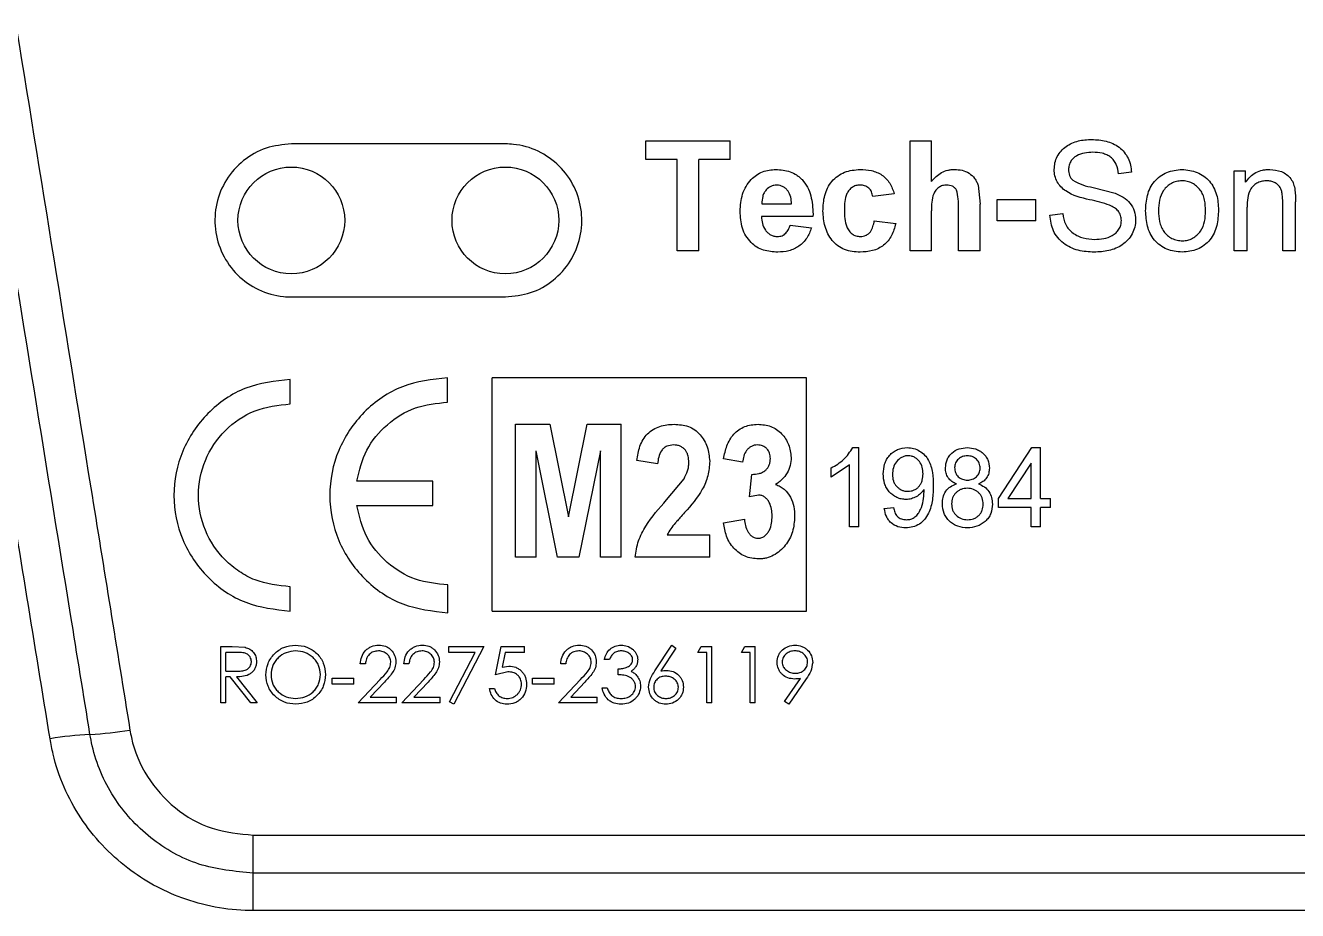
# Model space of a CAD drawing. Extents: x 75 to 2075, y 25 to 1460.
# Drawn here: x 570.6 to 630, y 860.8 to 902.1 of the extents above; entities that cross this region are included whole.
import ezdxf

# ---------------------------------------------------------------- set-up
doc = ezdxf.new("R2010")
doc.units = 0
doc.header["$LTSCALE"] = 5
doc.linetypes.add('SLD-KATı', pattern=[0])
doc.layers.get('0').update_dxf_attribs({"linetype": 'CONTINUOUS'})

msp = doc.modelspace()

# ---------------------------------------------------------------- linework, layer by layer
at = {"color": 7, "linetype": 'SLD-KATı'}
for p, q in [((592.996, 896.574), (582.996, 896.574)), ((599.558, 896.716), (603.494, 896.716)), ((599.558, 895.849), (599.558, 896.716)), ((603.494, 895.849), (603.494, 896.716)), ((611.899, 896.716), (612.9, 896.716)), ((611.899, 891.587), (611.899, 896.716)), ((612.9, 894.825), (612.9, 896.716)), ((601.025, 895.849), (599.558, 895.849)), ((601.025, 891.587), (601.025, 895.849)), ((603.494, 895.849), (602.026, 895.849)), ((602.026, 891.587), (602.026, 895.849)), ((622.239, 895.25), (621.639, 895.183)), ((627.042, 895.316), (627.576, 895.316)), ((627.042, 891.587), (627.042, 895.316)), ((627.576, 894.783), (627.576, 895.316)), ((615.079, 894.645), (615.168, 893.764)), ((620.458, 894.538), (621.486, 894.272)), ((611.165, 894.25), (610.164, 894.117)), ((615.968, 893.984), (617.769, 893.984)), ((615.968, 892.985), (615.968, 893.984)), ((617.769, 892.985), (617.769, 893.984)), ((629.31, 891.587), (629.31, 893.853)), ((629.911, 891.587), (629.911, 893.87)), ((604.978, 893.784), (606.362, 893.784)), ((607.367, 893.295), (607.363, 893.185)), ((612.9, 891.587), (612.9, 893.457)), ((614.167, 891.587), (614.167, 893.559)), ((615.168, 891.587), (615.168, 893.764)), ((618.436, 893.251), (619.037, 893.318)), ((627.642, 891.587), (627.642, 893.622)), ((607.363, 893.185), (604.961, 893.185)), ((606.295, 892.785), (607.296, 892.652)), ((610.231, 892.985), (611.232, 892.852)), ((617.769, 892.985), (615.968, 892.985)), ((602.026, 891.587), (601.025, 891.587)), ((612.9, 891.587), (611.899, 891.587)), ((615.168, 891.587), (614.167, 891.587)), ((627.642, 891.587), (627.042, 891.587)), ((629.911, 891.587), (629.31, 891.587)), ((582.996, 889.431), (592.996, 889.431)), ((582.942, 884.437), (582.942, 885.576)), ((590.298, 884.52), (590.298, 885.659)), ((607.055, 885.659), (592.374, 885.659)), ((592.374, 874.769), (592.374, 885.659)), ((607.055, 874.769), (607.055, 885.659)), ((593.466, 883.489), (595.075, 883.489)), ((593.466, 877.281), (593.466, 883.489)), ((595.075, 883.489), (595.937, 879.172)), ((595.937, 879.172), (596.815, 883.489)), ((596.815, 883.489), (598.408, 883.489)), ((598.408, 877.281), (598.408, 883.489)), ((595.433, 877.281), (594.438, 882.247)), ((594.438, 877.281), (594.438, 882.247)), ((597.436, 882.247), (596.422, 877.281)), ((597.436, 877.281), (597.436, 882.247)), ((609.227, 882.397), (609.505, 882.397)), ((609.505, 878.698), (609.505, 882.397)), ((616.033, 880.026), (617.595, 882.397)), ((617.595, 882.397), (617.987, 882.397)), ((617.987, 880.026), (617.987, 882.397)), ((600.109, 881.634), (599.137, 881.795)), ((604.078, 881.714), (603.187, 881.876)), ((609.076, 881.591), (608.219, 881.022)), ((608.219, 881.022), (608.219, 881.449)), ((609.076, 878.698), (609.076, 881.591)), ((617.558, 881.676), (616.472, 880.026)), ((617.558, 880.026), (617.558, 881.676)), ((589.613, 880.827), (586.053, 880.827)), ((589.613, 879.69), (589.613, 880.827)), ((600.526, 879.953), (601.34, 880.943)), ((604.402, 880.093), (604.508, 881.15)), ((604.817, 880.182), (604.402, 880.093)), ((612.553, 880.352), (612.553, 880.442)), ((586.051, 879.69), (589.613, 879.69)), ((610.697, 879.551), (611.125, 879.599)), ((616.033, 879.599), (616.033, 880.026)), ((617.558, 879.599), (616.033, 879.599)), ((616.472, 880.026), (617.558, 880.026)), ((617.558, 878.698), (617.558, 879.599)), ((617.987, 880.026), (618.463, 880.026)), ((618.463, 879.599), (617.987, 879.599)), ((617.987, 878.698), (617.987, 879.599)), ((618.463, 879.599), (618.463, 880.026)), ((603.187, 878.893), (604.159, 879.054)), ((609.505, 878.698), (609.076, 878.698)), ((617.987, 878.698), (617.558, 878.698)), ((600.55, 878.328), (602.539, 878.328)), ((602.539, 877.281), (602.539, 878.328)), ((594.438, 877.281), (593.466, 877.281)), ((596.422, 877.281), (595.433, 877.281)), ((598.408, 877.281), (597.436, 877.281)), ((602.539, 877.281), (599.056, 877.281)), ((590.312, 874.687), (590.309, 875.987)), ((582.942, 874.769), (582.942, 875.905)), ((592.374, 874.769), (607.055, 874.769)), ((579.706, 873.111), (580.235, 873.111)), ((579.706, 870.485), (579.706, 873.111)), ((580.235, 873.111), (580.835, 873.075)), ((590.357, 873.111), (591.985, 873.111)), ((590.357, 872.841), (590.357, 873.111)), ((591.985, 873.111), (590.594, 870.418)), ((592.528, 871.798), (592.799, 873.111)), ((592.799, 873.111), (593.885, 873.111)), ((593.885, 872.841), (593.885, 873.111)), ((599.981, 871.98), (600.771, 873.178)), ((600.953, 873.036), (600.254, 871.974)), ((600.771, 873.178), (600.953, 873.036)), ((601.992, 872.841), (602.147, 873.111)), ((602.147, 873.111), (602.636, 873.111)), ((602.636, 870.485), (602.636, 873.111)), ((604.027, 872.841), (604.182, 873.111)), ((604.182, 873.111), (604.672, 873.111)), ((604.672, 870.485), (604.672, 873.111)), ((579.943, 871.966), (579.943, 872.841)), ((580.439, 872.841), (579.943, 872.841)), ((591.583, 872.841), (590.357, 872.841)), ((590.389, 870.53), (591.583, 872.841)), ((592.985, 872.841), (592.842, 872.151)), ((593.885, 872.841), (592.985, 872.841)), ((597.853, 872.505), (597.616, 872.505)), ((602.399, 872.841), (601.992, 872.841)), ((602.399, 870.485), (602.399, 872.841)), ((604.434, 872.841), (604.027, 872.841)), ((604.434, 870.485), (604.434, 872.841)), ((579.943, 871.966), (580.428, 871.962)), ((586.456, 872.303), (586.219, 872.303)), ((588.491, 872.303), (588.254, 872.303)), ((593.111, 871.932), (592.528, 871.798)), ((592.842, 872.151), (593.154, 872.202)), ((595.818, 872.303), (595.581, 872.303)), ((598.26, 871.798), (598.26, 872.067)), ((579.943, 870.485), (579.943, 871.697)), ((580.136, 871.697), (579.943, 871.697)), ((581.108, 870.485), (580.136, 871.697)), ((580.43, 871.697), (581.402, 870.485)), ((584.896, 871.629), (585.913, 871.629)), ((584.896, 871.36), (584.896, 871.629)), ((585.913, 871.36), (584.896, 871.36)), ((585.913, 871.36), (585.913, 871.629)), ((586.117, 870.485), (587.143, 871.572)), ((587.345, 871.455), (586.683, 870.754)), ((588.152, 870.485), (589.178, 871.572)), ((589.381, 871.455), (588.719, 870.754)), ((594.258, 871.629), (595.275, 871.629)), ((594.258, 871.36), (594.258, 871.629)), ((595.275, 871.36), (594.258, 871.36)), ((595.275, 871.36), (595.275, 871.629)), ((595.479, 870.485), (596.505, 871.572)), ((596.708, 871.455), (596.046, 870.754)), ((606.042, 870.549), (606.778, 871.616)), ((607.047, 871.6), (606.232, 870.418)), ((586.683, 870.754), (587.915, 870.754)), ((587.915, 870.485), (587.915, 870.754)), ((588.719, 870.754), (589.95, 870.754)), ((589.95, 870.485), (589.95, 870.754)), ((592.256, 871.158), (592.494, 871.158)), ((596.046, 870.754), (597.277, 870.754)), ((597.277, 870.485), (597.277, 870.754)), ((597.514, 871.192), (597.752, 871.192)), ((579.943, 870.485), (579.706, 870.485)), ((581.402, 870.485), (581.108, 870.485)), ((587.915, 870.485), (586.117, 870.485)), ((589.95, 870.485), (588.152, 870.485)), ((590.594, 870.418), (590.389, 870.53)), ((597.277, 870.485), (595.479, 870.485)), ((602.636, 870.485), (602.399, 870.485)), ((604.672, 870.485), (604.434, 870.485)), ((606.232, 870.418), (606.042, 870.549)), ((581.219, 864.307), (651.915, 864.307)), ((581.219, 862.531), (581.219, 864.307)), ((581.219, 860.789), (581.219, 862.531)), ((651.915, 862.531), (581.219, 862.531)), ((651.915, 860.789), (581.219, 860.789))]:
    msp.add_line(p, q, dxfattribs=at)
for centre in [(582.996, 893.002), (592.996, 893.002)]:
    msp.add_circle(centre, 2.493, dxfattribs=at)
for centre, radius, start, end in [((574.439, 852.306), 16.723, 92.90885, 99.34157), ((572.669, 885.942), 16.959, 273.11259, 279.45771)]:
    msp.add_arc(centre, radius, start, end, dxfattribs=at)
for points, knots in [([(562.053, 952.071), (562.75, 947.763), (564.145, 939.139), (566.772, 922.896), (569.939, 903.323), (573.012, 884.322), (574.847, 872.981), (575.456, 869.214)], [0, 0, 0, 0, 0.156572, 0.313392, 0.587524, 0.862996, 1, 1, 1, 1]), ([(573.59, 869.008), (573.288, 870.874), (571.775, 880.205), (569.518, 894.123), (566.826, 910.727), (564.613, 924.38), (562.397, 938.048), (560.924, 947.137), (560.187, 951.682)], [0, 0, 0, 0, 0.0680479, 0.3403925, 0.5047147, 0.6690369, 0.8345185, 1, 1, 1, 1]), ([(571.724, 868.808), (571.005, 873.233), (569.082, 885.065), (566.843, 898.844), (564.209, 915.058), (561.664, 930.723), (559.435, 944.44), (558.321, 951.298)], [0, 0, 0, 0, 0.161647, 0.432271, 0.49989, 0.749945, 1, 1, 1, 1]), ([(618.637, 895.377), (618.642, 895.482), (618.654, 895.692), (618.764, 895.992), (618.948, 896.25), (619.262, 896.531), (619.756, 896.75), (620.176, 896.771), (620.387, 896.782)], [0, 0, 0, 0, 0.125163, 0.250239, 0.375311, 0.500479, 0.749793, 1, 1, 1, 1]), ([(620.387, 896.782), (620.612, 896.769), (621.061, 896.743), (621.587, 896.502), (621.916, 896.194), (622.098, 895.908), (622.21, 895.586), (622.229, 895.362), (622.239, 895.25)], [0, 0, 0, 0, 0.250133, 0.499415, 0.624538, 0.748961, 0.87475, 1, 1, 1, 1]), ([(582.996, 896.574), (582.594, 896.534), (581.792, 896.455), (580.724, 895.841), (579.911, 894.936), (579.446, 893.805), (579.38, 892.585), (579.722, 891.41), (580.435, 890.414), (581.437, 889.715), (582.347, 889.452), (582.871, 889.435), (582.996, 889.431)], [0, 0, 0, 0, 0.107192, 0.214379, 0.321614, 0.42896, 0.536452, 0.644067, 0.751708, 0.859236, 0.966544, 1, 1, 1, 1]), ([(592.996, 889.431), (593.397, 889.47), (594.198, 889.549), (595.266, 890.162), (596.079, 891.067), (596.545, 892.197), (596.612, 893.418), (596.269, 894.594), (595.557, 895.589), (594.556, 896.289), (593.646, 896.553), (593.121, 896.57), (592.996, 896.574)], [0, 0, 0, 0, 0.107104, 0.214201, 0.321424, 0.428877, 0.536492, 0.64413, 0.751674, 0.859074, 0.966344, 1, 1, 1, 1]), ([(620.44, 896.183), (620.31, 896.178), (620.05, 896.168), (619.732, 896.063), (619.521, 895.908), (619.396, 895.756), (619.316, 895.577), (619.308, 895.447), (619.304, 895.382)], [0, 0, 0, 0, 0.25035, 0.499926, 0.629628, 0.750053, 0.874991, 1, 1, 1, 1]), ([(621.639, 895.183), (621.615, 895.328), (621.58, 895.549), (621.43, 895.803), (621.278, 895.958), (621.089, 896.068), (620.81, 896.165), (620.587, 896.176), (620.44, 896.183)], [0, 0, 0, 0, 0.249649, 0.377908, 0.499676, 0.618634, 0.749899, 1, 1, 1, 1]), ([(604.484, 894.913), (604.561, 894.986), (604.716, 895.132), (605.096, 895.336), (605.417, 895.364), (605.63, 895.383)], [0, 0, 0, 0, 0.250539, 0.501016, 1, 1, 1, 1]), ([(605.63, 895.383), (605.857, 895.366), (606.199, 895.341), (606.555, 895.16), (606.737, 895.027), (606.816, 894.946), (606.856, 894.906)], [0, 0, 0, 0, 0.499041, 0.749298, 0.874616, 1, 1, 1, 1]), ([(607.83, 893.441), (607.843, 893.688), (607.862, 894.058), (608.036, 894.522), (608.239, 894.834), (608.514, 895.084), (608.947, 895.33), (609.319, 895.362), (609.567, 895.383)], [0, 0, 0, 0, 0.250145, 0.375356, 0.500469, 0.625592, 0.750724, 1, 1, 1, 1]), ([(609.567, 895.383), (609.745, 895.374), (610.1, 895.356), (610.521, 895.185), (610.794, 894.955), (611.013, 894.672), (611.105, 894.418), (611.165, 894.25)], [0, 0, 0, 0, 0.250237, 0.49971, 0.622007, 0.750033, 1, 1, 1, 1]), ([(612.9, 894.825), (613.045, 894.979), (613.262, 895.21), (613.61, 895.34), (613.816, 895.378), (613.921, 895.381), (613.973, 895.383)], [0, 0, 0, 0, 0.498644, 0.749054, 0.874492, 1, 1, 1, 1]), ([(613.973, 895.383), (614.093, 895.377), (614.331, 895.364), (614.667, 895.222), (614.888, 895.014), (615.014, 894.812), (615.058, 894.701), (615.079, 894.645)], [0, 0, 0, 0, 0.25031, 0.49997, 0.749385, 0.874641, 1, 1, 1, 1]), ([(620.289, 893.967), (619.896, 894.06), (619.402, 894.177), (618.945, 894.563), (618.767, 894.803), (618.676, 895.033), (618.641, 895.228), (618.638, 895.327), (618.637, 895.377)], [0, 0, 0, 0, 0.499166, 0.627052, 0.749535, 0.874605, 0.937284, 1, 1, 1, 1]), ([(619.304, 895.382), (619.31, 895.287), (619.321, 895.146), (619.407, 894.975), (619.473, 894.908), (619.506, 894.874)], [0, 0, 0, 0, 0.499274, 0.749718, 1, 1, 1, 1]), ([(622.906, 893.451), (622.918, 893.694), (622.937, 894.063), (623.106, 894.522), (623.307, 894.829), (623.573, 895.075), (623.996, 895.325), (624.363, 895.36), (624.607, 895.383)], [0, 0, 0, 0, 0.25018, 0.37906, 0.500537, 0.625585, 0.750869, 1, 1, 1, 1]), ([(624.607, 895.383), (624.848, 895.36), (625.209, 895.325), (625.626, 895.079), (625.892, 894.841), (626.097, 894.543), (626.274, 894.094), (626.295, 893.73), (626.308, 893.49)], [0, 0, 0, 0, 0.249137, 0.373428, 0.499543, 0.620608, 0.749933, 1, 1, 1, 1]), ([(627.576, 894.783), (627.642, 894.873), (627.773, 895.053), (628.049, 895.25), (628.314, 895.343), (628.533, 895.378), (628.645, 895.381), (628.7, 895.383)], [0, 0, 0, 0, 0.250012, 0.499789, 0.74955, 0.874741, 1, 1, 1, 1]), ([(628.7, 895.383), (628.888, 895.364), (629.169, 895.337), (629.499, 895.154), (629.701, 894.956), (629.826, 894.702), (629.906, 894.336), (629.909, 894.056), (629.911, 893.87)], [0, 0, 0, 0, 0.249221, 0.374884, 0.499171, 0.624164, 0.749348, 1, 1, 1, 1]), ([(603.96, 893.43), (603.979, 893.7), (604.007, 894.104), (604.227, 894.602), (604.398, 894.81), (604.484, 894.913)], [0, 0, 0, 0, 0.499443, 0.749747, 1, 1, 1, 1]), ([(605.178, 894.424), (605.143, 894.379), (605.073, 894.288), (604.992, 894.071), (604.984, 893.899), (604.978, 893.784)], [0, 0, 0, 0, 0.250095, 0.5003671, 1, 1, 1, 1]), ([(605.672, 894.65), (605.626, 894.647), (605.533, 894.642), (605.352, 894.585), (605.247, 894.488), (605.178, 894.424)], [0, 0, 0, 0, 0.246633, 0.501211, 1, 1, 1, 1]), ([(606.362, 893.784), (606.355, 893.887), (606.34, 894.092), (606.239, 894.337), (606.099, 894.49), (605.973, 894.581), (605.827, 894.641), (605.724, 894.647), (605.672, 894.65)], [0, 0, 0, 0, 0.250292, 0.499567, 0.624696, 0.749828, 0.87481, 1, 1, 1, 1]), ([(606.856, 894.906), (606.945, 894.793), (607.124, 894.565), (607.327, 894.017), (607.351, 893.584), (607.367, 893.295)], [0, 0, 0, 0, 0.249954, 0.500121, 1, 1, 1, 1]), ([(609.559, 894.65), (609.495, 894.646), (609.367, 894.637), (609.19, 894.554), (609.047, 894.423), (608.913, 894.203), (608.841, 893.887), (608.834, 893.633), (608.83, 893.505)], [0, 0, 0, 0, 0.124995, 0.249801, 0.374756, 0.499693, 0.749473, 1, 1, 1, 1]), ([(610.164, 894.117), (610.148, 894.19), (610.114, 894.334), (610.006, 894.492), (609.885, 894.579), (609.747, 894.639), (609.634, 894.646), (609.559, 894.65)], [0, 0, 0, 0, 0.250264, 0.499562, 0.62133, 0.749983, 1, 1, 1, 1]), ([(613.618, 894.65), (613.552, 894.646), (613.419, 894.638), (613.235, 894.554), (613.089, 894.417), (612.905, 894.062), (612.902, 893.726), (612.9, 893.457)], [0, 0, 0, 0, 0.125206, 0.250145, 0.376209, 0.500303, 1, 1, 1, 1]), ([(614.071, 894.418), (614.046, 894.455), (613.996, 894.53), (613.88, 894.604), (613.751, 894.645), (613.662, 894.648), (613.618, 894.65)], [0, 0, 0, 0, 0.250046, 0.49976, 0.75252, 1, 1, 1, 1]), ([(614.167, 893.559), (614.169, 893.708), (614.172, 893.998), (614.104, 894.281), (614.071, 894.418)], [0, 0, 0, 0, 0.512753, 1, 1, 1, 1]), ([(619.506, 894.874), (619.656, 894.795), (619.957, 894.637), (620.29, 894.571), (620.458, 894.538)], [0, 0, 0, 0, 0.4984774, 1, 1, 1, 1]), ([(624.59, 894.85), (624.507, 894.845), (624.341, 894.834), (624.106, 894.742), (623.904, 894.595), (623.681, 894.348), (623.528, 893.949), (623.513, 893.619), (623.506, 893.453)], [0, 0, 0, 0, 0.125118, 0.250203, 0.375316, 0.500444, 0.749641, 1, 1, 1, 1]), ([(625.708, 893.453), (625.701, 893.622), (625.69, 893.879), (625.588, 894.202), (625.466, 894.424), (625.295, 894.607), (625.084, 894.749), (624.883, 894.818), (624.717, 894.847), (624.633, 894.849), (624.59, 894.85)], [0, 0, 0, 0, 0.249973, 0.381133, 0.49997, 0.624501, 0.749913, 0.874817, 0.937396, 1, 1, 1, 1]), ([(628.579, 894.85), (628.506, 894.846), (628.359, 894.839), (628.146, 894.77), (627.96, 894.648), (627.764, 894.424), (627.657, 894.061), (627.647, 893.768), (627.642, 893.622)], [0, 0, 0, 0, 0.125217, 0.250281, 0.375252, 0.500173, 0.749456, 1, 1, 1, 1]), ([(629.31, 893.853), (629.308, 893.971), (629.305, 894.154), (629.26, 894.387), (629.189, 894.551), (629.077, 894.684), (628.928, 894.782), (628.758, 894.841), (628.639, 894.847), (628.579, 894.85)], [0, 0, 0, 0, 0.250351, 0.386456, 0.500284, 0.625042, 0.748702, 0.874829, 1, 1, 1, 1]), ([(621.772, 892.997), (621.766, 893.078), (621.753, 893.239), (621.631, 893.451), (621.447, 893.611), (621.004, 893.813), (620.605, 893.899), (620.289, 893.967)], [0, 0, 0, 0, 0.124774, 0.249251, 0.367243, 0.499132, 1, 1, 1, 1]), ([(621.486, 894.272), (621.614, 894.215), (621.869, 894.102), (622.187, 893.823), (622.406, 893.453), (622.428, 893.174), (622.439, 893.034)], [0, 0, 0, 0, 0.250509, 0.500569, 0.750067, 1, 1, 1, 1]), ([(604.476, 891.968), (604.39, 892.069), (604.217, 892.271), (604.005, 892.766), (603.978, 893.165), (603.96, 893.43)], [0, 0, 0, 0, 0.250195, 0.500443, 1, 1, 1, 1]), ([(609.564, 891.52), (609.318, 891.537), (608.949, 891.564), (608.514, 891.802), (608.17, 892.15), (607.883, 892.709), (607.847, 893.197), (607.83, 893.441)], [0, 0, 0, 0, 0.249687, 0.374632, 0.500037, 0.749797, 1, 1, 1, 1]), ([(608.83, 893.505), (608.836, 893.226), (608.844, 892.877), (609.04, 892.511), (609.187, 892.365), (609.371, 892.267), (609.509, 892.257), (609.578, 892.252)], [0, 0, 0, 0, 0.499515, 0.626873, 0.749913, 0.874842, 1, 1, 1, 1]), ([(620.498, 891.52), (620.246, 891.534), (619.741, 891.562), (619.152, 891.842), (618.788, 892.192), (618.511, 892.621), (618.466, 892.998), (618.436, 893.251)], [0, 0, 0, 0, 0.250466, 0.500009, 0.62733, 0.750603, 1, 1, 1, 1]), ([(619.037, 893.318), (619.066, 893.142), (619.11, 892.88), (619.307, 892.58), (619.574, 892.346), (619.989, 892.155), (620.343, 892.131), (620.52, 892.119)], [0, 0, 0, 0, 0.249878, 0.37137, 0.500103, 0.749832, 1, 1, 1, 1]), ([(624.607, 891.52), (624.363, 891.543), (623.996, 891.578), (623.576, 891.832), (623.307, 892.078), (623.107, 892.386), (622.938, 892.843), (622.919, 893.208), (622.906, 893.451)], [0, 0, 0, 0, 0.249107, 0.374291, 0.499489, 0.624618, 0.749825, 1, 1, 1, 1]), ([(623.506, 893.453), (623.513, 893.284), (623.524, 893.026), (623.625, 892.703), (623.747, 892.48), (623.919, 892.298), (624.128, 892.155), (624.37, 892.067), (624.539, 892.058), (624.624, 892.053)], [0, 0, 0, 0, 0.250025, 0.381627, 0.500111, 0.624365, 0.75019, 0.874203, 1, 1, 1, 1]), ([(626.308, 893.49), (626.297, 893.243), (626.279, 892.873), (626.118, 892.406), (625.924, 892.088), (625.653, 891.835), (625.227, 891.578), (624.855, 891.543), (624.607, 891.52)], [0, 0, 0, 0, 0.250262, 0.375492, 0.500608, 0.625758, 0.750901, 1, 1, 1, 1]), ([(624.624, 892.053), (624.707, 892.058), (624.873, 892.069), (625.107, 892.164), (625.31, 892.31), (625.533, 892.558), (625.686, 892.957), (625.701, 893.287), (625.708, 893.453)], [0, 0, 0, 0, 0.1250936, 0.2501227, 0.3752637, 0.5004174, 0.7496806, 1, 1, 1, 1]), ([(604.961, 893.185), (604.968, 893.074), (604.983, 892.852), (605.098, 892.591), (605.247, 892.426), (605.382, 892.325), (605.514, 892.276), (605.624, 892.255), (605.68, 892.253), (605.707, 892.252)], [0, 0, 0, 0, 0.250173, 0.499379, 0.622667, 0.749686, 0.874683, 0.937341, 1, 1, 1, 1]), ([(605.707, 892.252), (605.78, 892.258), (605.887, 892.267), (606.016, 892.335), (606.127, 892.427), (606.23, 892.58), (606.273, 892.717), (606.295, 892.785)], [0, 0, 0, 0, 0.249479, 0.371135, 0.499785, 0.749478, 1, 1, 1, 1]), ([(607.296, 892.652), (607.231, 892.489), (607.101, 892.164), (606.729, 891.778), (606.243, 891.553), (605.893, 891.531), (605.718, 891.52)], [0, 0, 0, 0, 0.250332, 0.499864, 0.749676, 1, 1, 1, 1]), ([(611.232, 892.852), (611.179, 892.663), (611.1, 892.377), (610.882, 892.049), (610.674, 891.843), (610.426, 891.687), (610.057, 891.547), (609.76, 891.531), (609.564, 891.52)], [0, 0, 0, 0, 0.249824, 0.377175, 0.499988, 0.622196, 0.750155, 1, 1, 1, 1]), ([(609.578, 892.252), (609.669, 892.262), (609.806, 892.276), (609.961, 892.374), (610.085, 892.505), (610.175, 892.718), (610.212, 892.894), (610.231, 892.985)], [0, 0, 0, 0, 0.249071, 0.374175, 0.499304, 0.743246, 1, 1, 1, 1]), ([(622.439, 893.034), (622.431, 892.919), (622.416, 892.689), (622.283, 892.367), (622.083, 892.085), (621.734, 891.781), (621.188, 891.554), (620.728, 891.531), (620.498, 891.52)], [0, 0, 0, 0, 0.125117, 0.250174, 0.37383, 0.500455, 0.74977, 1, 1, 1, 1]), ([(620.52, 892.119), (620.663, 892.125), (620.948, 892.136), (621.294, 892.253), (621.527, 892.421), (621.668, 892.584), (621.757, 892.783), (621.767, 892.926), (621.772, 892.997)], [0, 0, 0, 0, 0.250368, 0.499988, 0.62511, 0.750096, 0.874984, 1, 1, 1, 1]), ([(605.718, 891.52), (605.491, 891.535), (605.151, 891.559), (604.731, 891.743), (604.561, 891.893), (604.476, 891.968)], [0, 0, 0, 0, 0.499571, 0.749818, 1, 1, 1, 1]), ([(582.942, 885.576), (582.231, 885.497), (580.808, 885.339), (579.004, 884.08), (577.795, 882.293), (577.371, 880.168), (577.795, 878.044), (579.004, 876.26), (580.809, 875.007), (582.231, 874.849), (582.942, 874.769)], [0, 0, 0, 0, 0.124927, 0.250067, 0.375051, 0.500027, 0.625004, 0.749997, 0.875106, 1, 1, 1, 1]), ([(590.298, 885.659), (589.576, 885.577), (588.132, 885.414), (586.302, 884.135), (585.077, 882.319), (584.649, 880.161), (585.083, 878.005), (586.311, 876.195), (588.148, 874.932), (589.591, 874.769), (590.312, 874.687)], [0, 0, 0, 0, 0.12494, 0.250076, 0.375073, 0.500059, 0.625051, 0.750042, 0.875018, 1, 1, 1, 1]), ([(582.942, 875.905), (582.38, 875.964), (581.535, 876.054), (580.544, 876.6), (579.678, 877.31), (578.876, 878.495), (578.544, 880.169), (578.879, 881.847), (579.833, 883.258), (581.259, 884.247), (582.381, 884.374), (582.942, 884.437)], [0, 0, 0, 0, 0.124857, 0.187684, 0.250672, 0.375465, 0.500427, 0.625342, 0.750267, 0.875275, 1, 1, 1, 1]), ([(586.053, 880.827), (586.176, 881.326), (586.42, 882.324), (587.426, 883.528), (588.759, 884.359), (589.785, 884.466), (590.298, 884.52)], [0, 0, 0, 0, 0.25, 0.499998, 0.749999, 1, 1, 1, 1]), ([(599.137, 881.795), (599.171, 882.02), (599.223, 882.362), (599.416, 882.776), (599.625, 883.047), (599.893, 883.254), (600.307, 883.451), (600.651, 883.474), (600.879, 883.489)], [0, 0, 0, 0, 0.250074, 0.380273, 0.500292, 0.62535, 0.750427, 1, 1, 1, 1]), ([(600.879, 883.489), (601.106, 883.473), (601.445, 883.448), (601.851, 883.239), (602.179, 882.934), (602.474, 882.436), (602.517, 881.988), (602.539, 881.762)], [0, 0, 0, 0, 0.249837, 0.375099, 0.500326, 0.747918, 1, 1, 1, 1]), ([(603.187, 881.876), (603.23, 882.081), (603.316, 882.49), (603.576, 882.962), (603.894, 883.239), (604.267, 883.444), (604.585, 883.471), (604.797, 883.489)], [0, 0, 0, 0, 0.250566, 0.500132, 0.624786, 0.750555, 1, 1, 1, 1]), ([(604.797, 883.489), (605.001, 883.472), (605.309, 883.446), (605.673, 883.252), (605.976, 882.982), (606.275, 882.551), (606.322, 882.145), (606.346, 881.942)], [0, 0, 0, 0, 0.249747, 0.37561, 0.500418, 0.750406, 1, 1, 1, 1]), ([(600.858, 882.521), (600.748, 882.512), (600.582, 882.498), (600.394, 882.38), (600.246, 882.218), (600.141, 881.958), (600.12, 881.742), (600.109, 881.634)], [0, 0, 0, 0, 0.249292, 0.373563, 0.499567, 0.74926, 1, 1, 1, 1]), ([(601.567, 881.7), (601.562, 881.803), (601.554, 881.959), (601.486, 882.154), (601.406, 882.285), (601.296, 882.392), (601.161, 882.469), (601.012, 882.514), (600.909, 882.519), (600.858, 882.521)], [0, 0, 0, 0, 0.249944, 0.380132, 0.49995, 0.623477, 0.749882, 0.874845, 1, 1, 1, 1]), ([(604.769, 882.521), (604.72, 882.518), (604.621, 882.512), (604.483, 882.457), (604.36, 882.374), (604.226, 882.231), (604.116, 882.005), (604.091, 881.811), (604.078, 881.714)], [0, 0, 0, 0, 0.125157, 0.250126, 0.374636, 0.500353, 0.749772, 1, 1, 1, 1]), ([(605.374, 881.888), (605.368, 881.971), (605.359, 882.094), (605.294, 882.247), (605.219, 882.345), (605.123, 882.425), (605.013, 882.483), (604.893, 882.516), (604.81, 882.519), (604.769, 882.521)], [0, 0, 0, 0, 0.249512, 0.374609, 0.499582, 0.624044, 0.749742, 0.874766, 1, 1, 1, 1]), ([(606.346, 881.942), (606.338, 881.815), (606.321, 881.56), (606.168, 881.203), (605.966, 880.953), (605.775, 880.783), (605.67, 880.711), (605.617, 880.675)], [0, 0, 0, 0, 0.249937, 0.499635, 0.749525, 0.874743, 1, 1, 1, 1]), ([(608.219, 881.449), (608.424, 881.568), (608.834, 881.806), (609.096, 882.2), (609.227, 882.397)], [0, 0, 0, 0, 0.500116, 1, 1, 1, 1]), ([(610.649, 881.169), (610.659, 881.325), (610.674, 881.559), (610.797, 881.847), (610.935, 882.038), (611.108, 882.195), (611.377, 882.357), (611.611, 882.381), (611.768, 882.397)], [0, 0, 0, 0, 0.249987, 0.376493, 0.500444, 0.627549, 0.750927, 1, 1, 1, 1]), ([(611.812, 882.018), (611.759, 882.014), (611.652, 882.007), (611.454, 881.924), (611.248, 881.749), (611.097, 881.46), (611.084, 881.248), (611.078, 881.142)], [0, 0, 0, 0, 0.1239189, 0.251627, 0.5001232, 0.7496709, 1, 1, 1, 1]), ([(611.768, 882.397), (611.869, 882.39), (612.072, 882.374), (612.353, 882.247), (612.593, 882.058), (612.829, 881.726), (612.97, 881.231), (612.979, 880.829), (612.984, 880.627)], [0, 0, 0, 0, 0.1249903, 0.250034, 0.3750387, 0.5001356, 0.7494483, 1, 1, 1, 1]), ([(612.507, 881.179), (612.501, 881.28), (612.49, 881.483), (612.374, 881.717), (612.232, 881.863), (612.106, 881.949), (611.964, 882.008), (611.863, 882.014), (611.812, 882.018)], [0, 0, 0, 0, 0.250114, 0.499274, 0.627021, 0.750357, 0.874609, 1, 1, 1, 1]), ([(613.556, 881.453), (613.567, 881.583), (613.585, 881.778), (613.718, 882.005), (613.895, 882.194), (614.184, 882.367), (614.445, 882.387), (614.576, 882.397)], [0, 0, 0, 0, 0.249552, 0.372666, 0.500323, 0.74991, 1, 1, 1, 1]), ([(614.577, 882.018), (614.501, 882.011), (614.35, 881.998), (614.185, 881.892), (614.083, 881.782), (614.004, 881.652), (613.992, 881.539), (613.984, 881.463)], [0, 0, 0, 0, 0.249953, 0.499798, 0.626934, 0.75056, 1, 1, 1, 1]), ([(614.576, 882.397), (614.708, 882.388), (614.906, 882.373), (615.146, 882.259), (615.307, 882.143), (615.44, 881.996), (615.574, 881.767), (615.592, 881.57), (615.604, 881.438)], [0, 0, 0, 0, 0.249837, 0.375095, 0.500362, 0.626906, 0.750764, 1, 1, 1, 1]), ([(615.176, 881.439), (615.168, 881.517), (615.158, 881.632), (615.081, 881.769), (614.979, 881.883), (614.811, 881.995), (614.656, 882.01), (614.577, 882.018)], [0, 0, 0, 0, 0.24971, 0.371534, 0.500404, 0.747987, 1, 1, 1, 1]), ([(601.34, 880.943), (601.402, 881.062), (601.495, 881.24), (601.558, 881.5), (601.564, 881.634), (601.567, 881.7)], [0, 0, 0, 0, 0.499612, 0.749744, 1, 1, 1, 1]), ([(602.539, 881.762), (602.522, 881.534), (602.488, 881.077), (602.125, 880.225), (601.67, 879.708), (601.367, 879.364)], [0, 0, 0, 0, 0.249908, 0.499981, 1, 1, 1, 1]), ([(604.508, 881.15), (604.621, 881.154), (604.791, 881.161), (605.007, 881.238), (605.098, 881.304), (605.144, 881.338)], [0, 0, 0, 0, 0.499624, 0.749724, 1, 1, 1, 1]), ([(605.144, 881.338), (605.181, 881.373), (605.256, 881.445), (605.325, 881.585), (605.369, 881.734), (605.372, 881.837), (605.374, 881.888)], [0, 0, 0, 0, 0.25006, 0.499825, 0.749728, 1, 1, 1, 1]), ([(614.069, 880.701), (613.995, 880.736), (613.847, 880.805), (613.672, 880.982), (613.589, 881.171), (613.559, 881.331), (613.557, 881.412), (613.556, 881.453)], [0, 0, 0, 0, 0.250229, 0.499787, 0.749307, 0.874613, 1, 1, 1, 1]), ([(613.984, 881.463), (613.991, 881.385), (614, 881.267), (614.074, 881.127), (614.177, 881.01), (614.347, 880.899), (614.504, 880.886), (614.583, 880.879)], [0, 0, 0, 0, 0.249893, 0.374117, 0.500588, 0.750168, 1, 1, 1, 1]), ([(614.583, 880.879), (614.659, 880.886), (614.812, 880.9), (614.978, 881.004), (615.081, 881.116), (615.158, 881.249), (615.169, 881.363), (615.176, 881.439)], [0, 0, 0, 0, 0.249876, 0.499543, 0.626349, 0.750344, 1, 1, 1, 1]), ([(615.604, 881.438), (615.6, 881.358), (615.59, 881.199), (615.488, 880.976), (615.343, 880.834), (615.207, 880.749), (615.133, 880.717), (615.097, 880.701)], [0, 0, 0, 0, 0.250158, 0.499686, 0.749367, 0.874636, 1, 1, 1, 1]), ([(611.715, 879.978), (611.64, 879.982), (611.491, 879.991), (611.276, 880.063), (611.084, 880.182), (610.92, 880.334), (610.789, 880.517), (610.673, 880.794), (610.658, 881.02), (610.649, 881.169)], [0, 0, 0, 0, 0.125088, 0.250078, 0.375004, 0.500221, 0.623875, 0.750341, 1, 1, 1, 1]), ([(611.078, 881.142), (611.085, 881.042), (611.095, 880.892), (611.177, 880.709), (611.267, 880.588), (611.38, 880.488), (611.509, 880.412), (611.653, 880.365), (611.753, 880.36), (611.803, 880.358)], [0, 0, 0, 0, 0.249528, 0.374621, 0.499691, 0.625859, 0.75035, 0.87427, 1, 1, 1, 1]), ([(611.803, 880.358), (611.854, 880.36), (611.955, 880.366), (612.101, 880.416), (612.23, 880.499), (612.339, 880.604), (612.421, 880.733), (612.493, 880.924), (612.502, 881.077), (612.507, 881.179)], [0, 0, 0, 0, 0.12507, 0.250081, 0.375112, 0.500144, 0.621992, 0.750206, 1, 1, 1, 1]), ([(605.455, 879.209), (605.451, 879.316), (605.443, 879.531), (605.356, 879.793), (605.238, 879.974), (605.121, 880.086), (604.98, 880.168), (604.871, 880.177), (604.817, 880.182)], [0, 0, 0, 0, 0.250309, 0.50004, 0.630528, 0.750215, 0.875076, 1, 1, 1, 1]), ([(605.617, 880.675), (605.69, 880.648), (605.837, 880.595), (606.091, 880.41), (606.33, 880.095), (606.486, 879.649), (606.501, 879.339), (606.508, 879.183)], [0, 0, 0, 0, 0.1251, 0.250234, 0.499777, 0.749671, 1, 1, 1, 1]), ([(612.984, 880.627), (612.979, 880.406), (612.969, 879.965), (612.826, 879.417), (612.593, 879.037), (612.341, 878.815), (612.038, 878.675), (611.816, 878.659), (611.705, 878.651)], [0, 0, 0, 0, 0.250539, 0.500162, 0.631125, 0.750111, 0.875032, 1, 1, 1, 1]), ([(612.553, 880.442), (612.504, 880.375), (612.404, 880.241), (612.196, 880.099), (612.003, 880.018), (611.84, 879.984), (611.757, 879.98), (611.715, 879.978)], [0, 0, 0, 0, 0.249788, 0.499714, 0.749644, 0.874795, 1, 1, 1, 1]), ([(611.722, 879.03), (611.795, 879.036), (611.94, 879.048), (612.138, 879.151), (612.287, 879.312), (612.426, 879.567), (612.536, 879.918), (612.548, 880.207), (612.553, 880.352)], [0, 0, 0, 0, 0.124871, 0.249722, 0.372897, 0.499644, 0.749658, 1, 1, 1, 1]), ([(613.413, 879.771), (613.418, 879.874), (613.429, 880.079), (613.556, 880.367), (613.777, 880.594), (613.972, 880.666), (614.069, 880.701)], [0, 0, 0, 0, 0.250548, 0.500405, 0.750081, 1, 1, 1, 1]), ([(614.571, 880.5), (614.474, 880.491), (614.33, 880.477), (614.159, 880.386), (614.046, 880.295), (613.952, 880.184), (613.861, 880.013), (613.849, 879.869), (613.841, 879.772)], [0, 0, 0, 0, 0.249416, 0.372193, 0.499919, 0.626463, 0.750446, 1, 1, 1, 1]), ([(615.319, 879.757), (615.311, 879.856), (615.298, 880.004), (615.205, 880.179), (615.11, 880.293), (614.994, 880.383), (614.819, 880.477), (614.67, 880.491), (614.571, 880.5)], [0, 0, 0, 0, 0.249534, 0.37501, 0.499947, 0.625284, 0.7505, 1, 1, 1, 1]), ([(615.097, 880.701), (615.192, 880.661), (615.383, 880.58), (615.602, 880.353), (615.729, 880.066), (615.741, 879.861), (615.747, 879.758)], [0, 0, 0, 0, 0.2501546, 0.4998707, 0.7496239, 1, 1, 1, 1]), ([(590.309, 875.987), (589.794, 876.04), (588.763, 876.145), (587.424, 876.978), (586.415, 878.186), (586.173, 879.189), (586.051, 879.69)], [0, 0, 0, 0, 0.249999, 0.500001, 0.75, 1, 1, 1, 1]), ([(599.056, 877.281), (599.096, 877.538), (599.178, 878.051), (599.659, 878.984), (600.179, 879.565), (600.526, 879.953)], [0, 0, 0, 0, 0.249842, 0.499688, 1, 1, 1, 1]), ([(611.705, 878.651), (611.579, 878.66), (611.329, 878.679), (611.05, 878.842), (610.881, 879.026), (610.755, 879.243), (610.72, 879.428), (610.697, 879.551)], [0, 0, 0, 0, 0.249966, 0.49938, 0.623588, 0.749915, 1, 1, 1, 1]), ([(611.125, 879.599), (611.142, 879.525), (611.175, 879.377), (611.276, 879.211), (611.393, 879.113), (611.53, 879.044), (611.645, 879.036), (611.722, 879.03)], [0, 0, 0, 0, 0.250455, 0.499977, 0.623986, 0.750345, 1, 1, 1, 1]), ([(614.583, 878.651), (614.431, 878.663), (614.202, 878.681), (613.927, 878.814), (613.744, 878.952), (613.592, 879.124), (613.444, 879.391), (613.425, 879.619), (613.413, 879.771)], [0, 0, 0, 0, 0.249685, 0.373702, 0.5002, 0.627085, 0.750591, 1, 1, 1, 1]), ([(613.841, 879.772), (613.849, 879.674), (613.861, 879.527), (613.953, 879.352), (614.079, 879.204), (614.288, 879.059), (614.485, 879.039), (614.583, 879.03)], [0, 0, 0, 0, 0.249911, 0.374386, 0.500631, 0.750287, 1, 1, 1, 1]), ([(615.747, 879.758), (615.734, 879.608), (615.714, 879.383), (615.565, 879.119), (615.366, 878.896), (615.035, 878.688), (614.734, 878.663), (614.583, 878.651)], [0, 0, 0, 0, 0.249659, 0.372735, 0.500409, 0.749991, 1, 1, 1, 1]), ([(614.583, 879.03), (614.68, 879.039), (614.826, 879.052), (615.001, 879.14), (615.115, 879.231), (615.21, 879.341), (615.299, 879.515), (615.311, 879.66), (615.319, 879.757)], [0, 0, 0, 0, 0.24953, 0.37441, 0.500067, 0.625303, 0.750502, 1, 1, 1, 1]), ([(601.367, 879.364), (601.293, 879.282), (601.167, 879.142), (601.028, 878.984), (600.958, 878.904), (600.937, 878.88), (600.785, 878.706), (600.667, 878.516), (600.55, 878.328)], [0, 0, 0, 0, 0.250361, 0.427432, 0.47705, 0.492131, 0.500731, 1, 1, 1, 1]), ([(604.159, 879.054), (604.17, 878.953), (604.193, 878.753), (604.287, 878.514), (604.407, 878.351), (604.521, 878.251), (604.657, 878.179), (604.759, 878.171), (604.809, 878.167)], [0, 0, 0, 0, 0.250374, 0.50006, 0.627642, 0.750224, 0.875018, 1, 1, 1, 1]), ([(604.809, 878.167), (604.866, 878.173), (604.98, 878.184), (605.126, 878.275), (605.243, 878.399), (605.361, 878.593), (605.443, 878.87), (605.451, 879.096), (605.455, 879.209)], [0, 0, 0, 0, 0.124842, 0.249607, 0.369177, 0.499844, 0.749635, 1, 1, 1, 1]), ([(606.508, 879.183), (606.492, 878.942), (606.459, 878.461), (606.164, 877.915), (605.831, 877.567), (605.533, 877.358), (605.248, 877.249), (605.01, 877.206), (604.889, 877.203), (604.828, 877.201)], [0, 0, 0, 0, 0.249898, 0.499246, 0.624713, 0.749614, 0.874668, 0.937324, 1, 1, 1, 1]), ([(604.828, 877.201), (604.609, 877.223), (604.282, 877.255), (603.904, 877.481), (603.58, 877.77), (603.287, 878.248), (603.22, 878.677), (603.187, 878.893)], [0, 0, 0, 0, 0.249398, 0.372578, 0.500055, 0.749644, 1, 1, 1, 1]), ([(580.835, 873.075), (580.909, 873.052), (581.058, 873.004), (581.235, 872.847), (581.351, 872.64), (581.362, 872.486), (581.368, 872.408)], [0, 0, 0, 0, 0.250125, 0.500131, 0.749865, 1, 1, 1, 1]), ([(581.809, 871.786), (581.828, 871.967), (581.867, 872.328), (582.128, 872.718), (582.406, 872.95), (582.727, 873.128), (583, 873.158), (583.183, 873.178)], [0, 0, 0, 0, 0.249766, 0.499514, 0.624918, 0.750414, 1, 1, 1, 1]), ([(583.183, 873.178), (583.368, 873.162), (583.644, 873.138), (583.972, 872.965), (584.188, 872.791), (584.367, 872.58), (584.547, 872.257), (584.573, 871.982), (584.59, 871.799)], [0, 0, 0, 0, 0.249516, 0.372772, 0.500068, 0.626416, 0.750615, 1, 1, 1, 1]), ([(586.219, 872.303), (586.231, 872.416), (586.255, 872.644), (586.42, 872.89), (586.593, 873.038), (586.794, 873.151), (586.966, 873.167), (587.081, 873.178)], [0, 0, 0, 0, 0.250052, 0.499589, 0.626982, 0.750383, 1, 1, 1, 1]), ([(587.081, 873.178), (587.186, 873.17), (587.344, 873.157), (587.531, 873.06), (587.691, 872.928), (587.848, 872.709), (587.87, 872.501), (587.881, 872.397)], [0, 0, 0, 0, 0.249859, 0.375566, 0.500627, 0.750361, 1, 1, 1, 1]), ([(588.254, 872.303), (588.266, 872.416), (588.291, 872.644), (588.455, 872.89), (588.628, 873.038), (588.83, 873.151), (589.002, 873.167), (589.117, 873.178)], [0, 0, 0, 0, 0.2500553, 0.4995955, 0.6269908, 0.7503799, 1, 1, 1, 1]), ([(589.117, 873.178), (589.221, 873.17), (589.379, 873.157), (589.567, 873.06), (589.726, 872.928), (589.883, 872.709), (589.905, 872.501), (589.916, 872.397)], [0, 0, 0, 0, 0.249876, 0.375567, 0.500628, 0.750361, 1, 1, 1, 1]), ([(595.581, 872.303), (595.593, 872.416), (595.617, 872.644), (595.782, 872.89), (595.955, 873.038), (596.156, 873.151), (596.328, 873.167), (596.444, 873.178)], [0, 0, 0, 0, 0.2500553, 0.4995955, 0.6269908, 0.7503799, 1, 1, 1, 1]), ([(596.444, 873.178), (596.548, 873.17), (596.706, 873.157), (596.894, 873.06), (597.053, 872.928), (597.21, 872.709), (597.232, 872.501), (597.243, 872.397)], [0, 0, 0, 0, 0.249876, 0.375567, 0.500628, 0.750361, 1, 1, 1, 1]), ([(597.616, 872.505), (597.643, 872.595), (597.696, 872.775), (597.873, 873), (598.12, 873.153), (598.309, 873.17), (598.404, 873.178)], [0, 0, 0, 0, 0.250474, 0.500293, 0.750051, 1, 1, 1, 1]), ([(598.404, 873.178), (598.499, 873.169), (598.69, 873.151), (598.904, 873.03), (599.038, 872.894), (599.114, 872.772), (599.167, 872.638), (599.173, 872.543), (599.176, 872.496)], [0, 0, 0, 0, 0.249001, 0.499188, 0.624214, 0.749024, 0.875398, 1, 1, 1, 1]), ([(605.689, 872.374), (605.7, 872.482), (605.717, 872.644), (605.825, 872.834), (605.969, 872.995), (606.206, 873.144), (606.423, 873.167), (606.531, 873.178)], [0, 0, 0, 0, 0.24957, 0.374653, 0.500351, 0.750158, 1, 1, 1, 1]), ([(606.531, 873.178), (606.639, 873.167), (606.8, 873.151), (606.992, 873.051), (607.158, 872.918), (607.314, 872.69), (607.339, 872.478), (607.351, 872.371)], [0, 0, 0, 0, 0.249799, 0.376198, 0.500693, 0.749081, 1, 1, 1, 1]), ([(581.13, 872.409), (581.127, 872.447), (581.121, 872.524), (581.07, 872.629), (580.995, 872.718), (580.866, 872.805), (580.67, 872.837), (580.516, 872.84), (580.439, 872.841)], [0, 0, 0, 0, 0.125, 0.249964, 0.373298, 0.499995, 0.749354, 1, 1, 1, 1]), ([(583.194, 872.909), (583.045, 872.892), (582.747, 872.858), (582.425, 872.645), (582.232, 872.42), (582.084, 872.159), (582.061, 871.935), (582.046, 871.787)], [0, 0, 0, 0, 0.249671, 0.499497, 0.624994, 0.751283, 1, 1, 1, 1]), ([(584.353, 871.799), (584.338, 871.948), (584.314, 872.171), (584.163, 872.431), (583.967, 872.653), (583.641, 872.86), (583.343, 872.892), (583.194, 872.909)], [0, 0, 0, 0, 0.249253, 0.374783, 0.500344, 0.750235, 1, 1, 1, 1]), ([(587.069, 872.909), (586.989, 872.902), (586.868, 872.891), (586.724, 872.816), (586.631, 872.739), (586.556, 872.645), (586.484, 872.501), (586.467, 872.382), (586.456, 872.303)], [0, 0, 0, 0, 0.24931, 0.374121, 0.499654, 0.625242, 0.750041, 1, 1, 1, 1]), ([(587.643, 872.376), (587.641, 872.412), (587.637, 872.485), (587.602, 872.587), (587.545, 872.681), (587.447, 872.787), (587.288, 872.89), (587.142, 872.902), (587.069, 872.909)], [0, 0, 0, 0, 0.125258, 0.250439, 0.372577, 0.500994, 0.75035, 1, 1, 1, 1]), ([(589.104, 872.909), (589.024, 872.902), (588.903, 872.891), (588.759, 872.816), (588.666, 872.739), (588.591, 872.645), (588.519, 872.501), (588.503, 872.382), (588.491, 872.303)], [0, 0, 0, 0, 0.249326, 0.374134, 0.499665, 0.62525, 0.750047, 1, 1, 1, 1]), ([(589.678, 872.376), (589.676, 872.412), (589.672, 872.485), (589.637, 872.587), (589.581, 872.681), (589.482, 872.787), (589.324, 872.89), (589.178, 872.902), (589.104, 872.909)], [0, 0, 0, 0, 0.125261, 0.250435, 0.372573, 0.500991, 0.750349, 1, 1, 1, 1]), ([(596.431, 872.909), (596.351, 872.902), (596.23, 872.891), (596.086, 872.816), (595.993, 872.739), (595.918, 872.645), (595.846, 872.501), (595.829, 872.382), (595.818, 872.303)], [0, 0, 0, 0, 0.249305, 0.374133, 0.499664, 0.625249, 0.750046, 1, 1, 1, 1]), ([(597.005, 872.376), (597.003, 872.412), (596.999, 872.485), (596.964, 872.587), (596.908, 872.681), (596.809, 872.787), (596.651, 872.89), (596.504, 872.902), (596.431, 872.909)], [0, 0, 0, 0, 0.125261, 0.250435, 0.372573, 0.500991, 0.750349, 1, 1, 1, 1]), ([(598.407, 872.909), (598.345, 872.904), (598.223, 872.896), (598.055, 872.81), (597.932, 872.67), (597.88, 872.56), (597.853, 872.505)], [0, 0, 0, 0, 0.250128, 0.499612, 0.749391, 1, 1, 1, 1]), ([(598.26, 872.067), (598.335, 872.071), (598.483, 872.078), (598.664, 872.138), (598.793, 872.212), (598.873, 872.29), (598.917, 872.37), (598.936, 872.441), (598.938, 872.478), (598.939, 872.497)], [0, 0, 0, 0, 0.250128, 0.50005, 0.632637, 0.750021, 0.874826, 0.93738, 1, 1, 1, 1]), ([(598.939, 872.497), (598.937, 872.528), (598.932, 872.589), (598.893, 872.675), (598.835, 872.749), (598.739, 872.829), (598.594, 872.897), (598.469, 872.905), (598.407, 872.909)], [0, 0, 0, 0, 0.124206, 0.248614, 0.373086, 0.500355, 0.749876, 1, 1, 1, 1]), ([(599.176, 872.496), (599.173, 872.441), (599.166, 872.333), (599.102, 872.181), (599.017, 872.073), (598.935, 872.002), (598.89, 871.971), (598.867, 871.955)], [0, 0, 0, 0, 0.249957, 0.4997, 0.749541, 0.87475, 1, 1, 1, 1]), ([(606.519, 872.909), (606.446, 872.903), (606.299, 872.89), (606.135, 872.794), (606.031, 872.691), (605.971, 872.599), (605.933, 872.496), (605.929, 872.423), (605.927, 872.387)], [0, 0, 0, 0, 0.249754, 0.499147, 0.628566, 0.749611, 0.874791, 1, 1, 1, 1]), ([(607.114, 872.387), (607.112, 872.423), (607.108, 872.496), (607.069, 872.599), (607.009, 872.692), (606.905, 872.795), (606.74, 872.891), (606.593, 872.903), (606.519, 872.909)], [0, 0, 0, 0, 0.125207, 0.250371, 0.37156, 0.500844, 0.750252, 1, 1, 1, 1]), ([(580.428, 871.962), (580.506, 871.964), (580.663, 871.966), (580.861, 872.005), (580.995, 872.092), (581.072, 872.183), (581.112, 872.273), (581.128, 872.35), (581.13, 872.389), (581.13, 872.409)], [0, 0, 0, 0, 0.250528, 0.499927, 0.624843, 0.749849, 0.874754, 0.937355, 1, 1, 1, 1]), ([(581.368, 872.408), (581.365, 872.353), (581.359, 872.242), (581.302, 872.083), (581.208, 871.944), (581.037, 871.798), (580.764, 871.707), (580.541, 871.7), (580.43, 871.697)], [0, 0, 0, 0, 0.125213, 0.250318, 0.374906, 0.500431, 0.749504, 1, 1, 1, 1]), ([(587.143, 871.572), (587.255, 871.688), (587.422, 871.863), (587.615, 872.133), (587.634, 872.295), (587.643, 872.376)], [0, 0, 0, 0, 0.501139, 0.750973, 1, 1, 1, 1]), ([(587.881, 872.397), (587.872, 872.304), (587.856, 872.118), (587.662, 871.793), (587.472, 871.591), (587.345, 871.455)], [0, 0, 0, 0, 0.2495112, 0.4992356, 1, 1, 1, 1]), ([(589.178, 871.572), (589.29, 871.688), (589.458, 871.863), (589.65, 872.133), (589.669, 872.295), (589.678, 872.376)], [0, 0, 0, 0, 0.501146, 0.750976, 1, 1, 1, 1]), ([(589.916, 872.397), (589.908, 872.304), (589.891, 872.118), (589.698, 871.793), (589.507, 871.591), (589.381, 871.455)], [0, 0, 0, 0, 0.2495059, 0.4992279, 1, 1, 1, 1]), ([(593.749, 871.353), (593.742, 871.434), (593.731, 871.555), (593.649, 871.696), (593.567, 871.785), (593.466, 871.855), (593.316, 871.919), (593.192, 871.927), (593.111, 871.932)], [0, 0, 0, 0, 0.249267, 0.372041, 0.499638, 0.620935, 0.75005, 1, 1, 1, 1]), ([(593.154, 872.202), (593.267, 872.192), (593.436, 872.176), (593.634, 872.067), (593.762, 871.958), (593.865, 871.825), (593.965, 871.623), (593.978, 871.455), (593.986, 871.343)], [0, 0, 0, 0, 0.249361, 0.37364, 0.49981, 0.624451, 0.750287, 1, 1, 1, 1]), ([(596.505, 871.572), (596.617, 871.688), (596.785, 871.863), (596.977, 872.133), (596.996, 872.295), (597.005, 872.376)], [0, 0, 0, 0, 0.501146, 0.750976, 1, 1, 1, 1]), ([(597.243, 872.397), (597.234, 872.304), (597.218, 872.118), (597.025, 871.793), (596.834, 871.591), (596.708, 871.455)], [0, 0, 0, 0, 0.2495059, 0.4992279, 1, 1, 1, 1]), ([(598.867, 871.955), (598.922, 871.927), (599.004, 871.884), (599.096, 871.803), (599.135, 871.755), (599.154, 871.731)], [0, 0, 0, 0, 0.499525, 0.749701, 1, 1, 1, 1]), ([(599.685, 871.217), (599.706, 871.355), (599.748, 871.631), (599.903, 871.863), (599.981, 871.98)], [0, 0, 0, 0, 0.498639, 1, 1, 1, 1]), ([(600.254, 871.974), (600.3, 871.982), (600.391, 871.996), (600.482, 871.998), (600.528, 872)], [0, 0, 0, 0, 0.499988, 1, 1, 1, 1]), ([(600.528, 872), (600.632, 871.99), (600.839, 871.97), (601.057, 871.815), (601.189, 871.659), (601.289, 871.478), (601.304, 871.324), (601.313, 871.222)], [0, 0, 0, 0, 0.249755, 0.499392, 0.626915, 0.750243, 1, 1, 1, 1]), ([(606.5, 871.596), (606.394, 871.605), (606.184, 871.624), (605.958, 871.776), (605.821, 871.932), (605.715, 872.114), (605.699, 872.269), (605.689, 872.374)], [0, 0, 0, 0, 0.249868, 0.499525, 0.628104, 0.750372, 1, 1, 1, 1]), ([(605.927, 872.387), (605.929, 872.35), (605.934, 872.275), (605.975, 872.171), (606.039, 872.079), (606.149, 871.977), (606.318, 871.882), (606.468, 871.871), (606.544, 871.865)], [0, 0, 0, 0, 0.125117, 0.250236, 0.370345, 0.500661, 0.750174, 1, 1, 1, 1]), ([(606.544, 871.865), (606.616, 871.87), (606.725, 871.878), (606.858, 871.938), (606.946, 872.002), (607.019, 872.083), (607.095, 872.207), (607.106, 872.315), (607.114, 872.387)], [0, 0, 0, 0, 0.249889, 0.374883, 0.500363, 0.62743, 0.750938, 1, 1, 1, 1]), ([(607.351, 872.371), (607.33, 872.232), (607.287, 871.952), (607.127, 871.717), (607.047, 871.6)], [0, 0, 0, 0, 0.498559, 1, 1, 1, 1]), ([(583.204, 870.418), (583.021, 870.435), (582.655, 870.47), (582.197, 870.792), (581.865, 871.241), (581.828, 871.605), (581.809, 871.786)], [0, 0, 0, 0, 0.250129, 0.50008, 0.750025, 1, 1, 1, 1]), ([(582.046, 871.787), (582.061, 871.64), (582.083, 871.419), (582.235, 871.163), (582.43, 870.944), (582.748, 870.728), (583.046, 870.701), (583.194, 870.687)], [0, 0, 0, 0, 0.249551, 0.372274, 0.500389, 0.750154, 1, 1, 1, 1]), ([(583.194, 870.687), (583.344, 870.702), (583.643, 870.732), (583.971, 870.939), (584.165, 871.165), (584.315, 871.426), (584.338, 871.65), (584.353, 871.799)], [0, 0, 0, 0, 0.249829, 0.499587, 0.624993, 0.750407, 1, 1, 1, 1]), ([(584.59, 871.799), (584.572, 871.617), (584.536, 871.253), (584.209, 870.799), (583.754, 870.472), (583.387, 870.436), (583.204, 870.418)], [0, 0, 0, 0, 0.250071, 0.500036, 0.749962, 1, 1, 1, 1]), ([(593.986, 871.343), (593.974, 871.221), (593.95, 870.978), (593.78, 870.715), (593.598, 870.561), (593.379, 870.446), (593.192, 870.429), (593.064, 870.418)], [0, 0, 0, 0, 0.249672, 0.499466, 0.619888, 0.740045, 1, 1, 1, 1]), ([(593.077, 870.687), (593.166, 870.696), (593.343, 870.713), (593.53, 870.845), (593.643, 870.978), (593.729, 871.133), (593.741, 871.265), (593.749, 871.353)], [0, 0, 0, 0, 0.249757, 0.499474, 0.626567, 0.750297, 1, 1, 1, 1]), ([(599.075, 871.242), (599.071, 871.288), (599.063, 871.38), (599.001, 871.504), (598.913, 871.611), (598.762, 871.719), (598.535, 871.779), (598.352, 871.792), (598.26, 871.798)], [0, 0, 0, 0, 0.124962, 0.249923, 0.374652, 0.50005, 0.749441, 1, 1, 1, 1]), ([(599.312, 871.265), (599.297, 871.15), (599.275, 870.976), (599.156, 870.775), (599.002, 870.602), (598.746, 870.448), (598.513, 870.428), (598.397, 870.418)], [0, 0, 0, 0, 0.249387, 0.376673, 0.500306, 0.749971, 1, 1, 1, 1]), ([(598.401, 870.687), (598.483, 870.692), (598.645, 870.702), (598.832, 870.796), (598.95, 870.908), (599.021, 871.008), (599.066, 871.122), (599.072, 871.202), (599.075, 871.242)], [0, 0, 0, 0, 0.250082, 0.499386, 0.62461, 0.751209, 0.875201, 1, 1, 1, 1]), ([(599.154, 871.731), (599.2, 871.66), (599.292, 871.518), (599.305, 871.349), (599.312, 871.265)], [0, 0, 0, 0, 0.499963, 1, 1, 1, 1]), ([(600.479, 871.73), (600.407, 871.725), (600.299, 871.716), (600.169, 871.655), (600.083, 871.589), (600.013, 871.509), (599.941, 871.385), (599.93, 871.279), (599.923, 871.208)], [0, 0, 0, 0, 0.249751, 0.375328, 0.500197, 0.627701, 0.750754, 1, 1, 1, 1]), ([(601.076, 871.208), (601.074, 871.244), (601.069, 871.317), (601.031, 871.421), (600.97, 871.513), (600.865, 871.616), (600.7, 871.712), (600.553, 871.724), (600.479, 871.73)], [0, 0, 0, 0, 0.125188, 0.250273, 0.371445, 0.50075, 0.750218, 1, 1, 1, 1]), ([(601.313, 871.222), (601.303, 871.115), (601.286, 870.954), (601.182, 870.764), (601.043, 870.602), (600.809, 870.452), (600.594, 870.429), (600.487, 870.418)], [0, 0, 0, 0, 0.249686, 0.375928, 0.500484, 0.750212, 1, 1, 1, 1]), ([(606.778, 871.616), (606.732, 871.61), (606.639, 871.598), (606.546, 871.596), (606.5, 871.596)], [0, 0, 0, 0, 0.49996, 1, 1, 1, 1]), ([(593.064, 870.418), (592.962, 870.427), (592.76, 870.445), (592.503, 870.618), (592.318, 870.863), (592.277, 871.06), (592.256, 871.158)], [0, 0, 0, 0, 0.249984, 0.499678, 0.74963, 1, 1, 1, 1]), ([(592.494, 871.158), (592.512, 871.092), (592.538, 870.994), (592.618, 870.882), (592.718, 870.79), (592.872, 870.706), (593.009, 870.694), (593.077, 870.687)], [0, 0, 0, 0, 0.2499588, 0.3730128, 0.5004624, 0.7494626, 1, 1, 1, 1]), ([(598.397, 870.418), (598.288, 870.426), (598.124, 870.438), (597.927, 870.53), (597.754, 870.656), (597.591, 870.879), (597.54, 871.087), (597.514, 871.192)], [0, 0, 0, 0, 0.251392, 0.37671, 0.50089, 0.748547, 1, 1, 1, 1]), ([(597.752, 871.192), (597.773, 871.124), (597.816, 870.988), (597.911, 870.882), (597.959, 870.829)], [0, 0, 0, 0, 0.501149, 1, 1, 1, 1]), ([(597.959, 870.829), (598.026, 870.786), (598.161, 870.699), (598.321, 870.691), (598.401, 870.687)], [0, 0, 0, 0, 0.499301, 1, 1, 1, 1]), ([(600.487, 870.418), (600.381, 870.429), (600.222, 870.445), (600.034, 870.545), (599.871, 870.678), (599.72, 870.904), (599.697, 871.113), (599.685, 871.217)], [0, 0, 0, 0, 0.249689, 0.37647, 0.500606, 0.751171, 1, 1, 1, 1]), ([(599.923, 871.208), (599.925, 871.172), (599.929, 871.1), (599.965, 870.998), (600.023, 870.907), (600.123, 870.804), (600.282, 870.705), (600.427, 870.693), (600.499, 870.687)], [0, 0, 0, 0, 0.125238, 0.250404, 0.372461, 0.50082, 0.75026, 1, 1, 1, 1]), ([(600.499, 870.687), (600.572, 870.693), (600.717, 870.705), (600.876, 870.804), (600.976, 870.907), (601.033, 870.999), (601.07, 871.1), (601.074, 871.172), (601.076, 871.208)], [0, 0, 0, 0, 0.249726, 0.499185, 0.628531, 0.749601, 0.874776, 1, 1, 1, 1]), ([(581.219, 862.531), (580.357, 862.615), (578.633, 862.783), (576.333, 864.09), (574.577, 866.021), (573.812, 867.808), (573.623, 868.832), (573.59, 869.008)], [0, 0, 0, 0, 0.236321, 0.47279, 0.710606, 0.950295, 1, 1, 1, 1]), ([(575.456, 869.214), (575.478, 869.095), (575.616, 868.333), (576.18, 866.985), (577.505, 865.506), (579.251, 864.5), (580.563, 864.371), (581.219, 864.307)], [0, 0, 0, 0, 0.044258, 0.284712, 0.524026, 0.762226, 1, 1, 1, 1]), ([(581.219, 860.789), (581.159, 860.789), (580.027, 860.796), (577.923, 861.193), (575.162, 862.707), (573.004, 865.025), (572.013, 867.267), (571.769, 868.568), (571.724, 868.808)], [0, 0, 0, 0, 0.0131602, 0.251207, 0.4644403, 0.7037492, 0.9454361, 1, 1, 1, 1])]:
    msp.add_open_spline(points, degree=3, knots=knots, dxfattribs=at)

doc.saveas('drawing.dxf')
